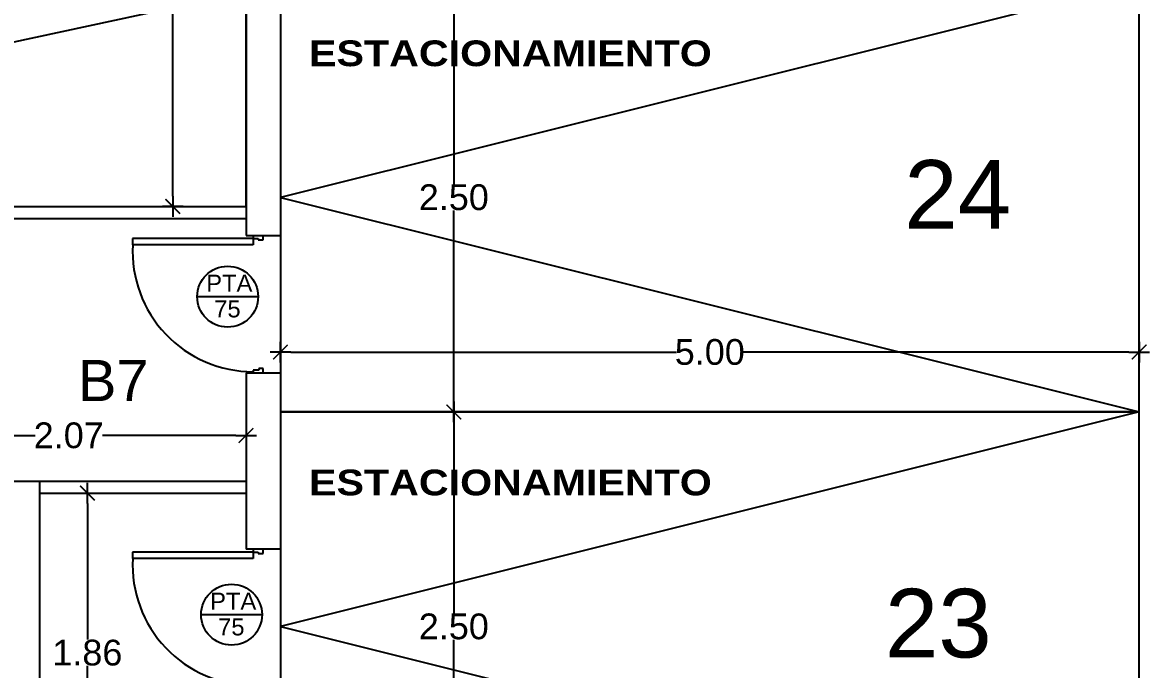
# Model space of a CAD drawing. Header units: millimetres. Extents: x 1217 to 2428, y 234 to 644.
# Drawn here: x 2363.33 to 2369.89, y 301.17 to 304.93 of the extents above; entities that cross this region are included whole.
import ezdxf

# ---------------------------------------------------------------- set-up
doc = ezdxf.new("R2010")
doc.units = ezdxf.units.MM
doc.layers.get('0').update_dxf_attribs({"lineweight": 5})
for name, color, linetype in [('0.3', 6, 'Continuous'), ('A-DOORSYM', 1, 'Continuous'), ('COTAS', 252, 'Continuous'), ('COTAS INTERIORES', 3, 'Continuous'), ('hoja puerta', 2, 'Continuous'), ('Muebles', 8, 'Continuous'), ('MURO', 5, 'Continuous'), ('muros', 7, 'Continuous'), ('Pavimento', 8, 'Continuous'), ('SIMBOLOS', 2, 'Continuous'), ('Texto', 1, 'Continuous'), ('Textos', 2, 'Continuous')]:
    doc.layers.add(name, color=color, linetype=linetype)
doc.styles.add('DIM000', font='')
doc.styles.add('INTERARQ', font='arial.ttf')
doc.styles.add('ROMANS', font='arial.ttf', dxfattribs={"height": 22.5})
doc.styles.get("Standard").update_dxf_attribs({"font": 'arial.ttf'})
doc.styles.get('DIM000').set_extended_font_data('Arial Black')
doc.dimstyles.new('ESCALA_1-50', dxfattribs={"dimtxt": 0.15, "dimasz": 0.06, "dimexe": 0.18, "dimexo": 0.0625, "dimgap": 0, "dimtad": 0, "dimtih": 1, "dimtoh": 1, "dimzin": 0, "dimdsep": 46, "dimtxsty": 'INTERARQ', "dimblk": 'DIMTICK', "dimcen": 0, "dimse1": 1, "dimse2": 1, "dimclrd": 256, "dimclre": 1, "dimclrt": 2, "dimadec": 0, "dimazin": 0, "dimtfac": 4.5, "dimtofl": 0, "dimtmove": 2, "dimatfit": 3, "dimldrblk": 'DIMTICK', "dimfxl": 1, "dimtolj": 1, "dimtzin": 0, "dimarcsym": 0})

# ---------------------------------------------------------------- blocks, each defined once
blk = doc.blocks.new('Simple-A ras - 095 x 202mm_1-19-10_54')
at = {"layer": 'A-DOORSYM'}
blk.add_arc((0.3675, 0.035), 0.8338, 87.03344, 180, dxfattribs=at)
at = {"layer": 'hoja puerta'}
for p, q in [((0.4107, 0.035), (0.4107, 0.87)), ((0.4557, 0.87), (0.4107, 0.87)), ((0.4557, 0.035), (0.4557, 0.87)), ((-0.455, 0.035), (-0.475, 0.035)), ((-0.455, -0.0038), (-0.455, 0.035)), ((0.4557, 0.035), (0.4107, 0.035)), ((0.455, 0.0012), (0.445, 0.0012)), ((0.445, 0.0012), (0.445, -0.035)), ((0.455, 0.035), (0.455, 0.0012)), ((0.475, 0.035), (0.455, 0.035)), ((-0.475, -0.035), (-0.445, -0.035)), ((-0.445, -0.0038), (-0.455, -0.0038)), ((-0.445, -0.035), (-0.445, -0.0038)), ((0.445, -0.035), (0.475, -0.035))]:
    blk.add_line(p, q, dxfattribs=at)
blk = doc.blocks.new('DIMTICK')
at = {"color": 1}
for p, q in [((-1, 0), (1, 0)), ((0, 1), (0, -1))]:
    blk.add_line(p, q, dxfattribs=at)
at = {"color": 3, "const_width": 0.141}
blk.add_lwpolyline([(0.71, 0.71), (-0.71, -0.71)], dxfattribs=at)
blk = doc.blocks.new('*D969')
at = {"layer": 'COTAS INTERIORES', "lineweight": -2, "ltscale": 3, "transparency": 16777216}
for p, q in [((2364.8946, 303.0143), (2367.1401, 303.0143)), ((2369.7746, 303.0143), (2367.5292, 303.0143))]:
    blk.add_line(p, q, dxfattribs=at)
at = {"layer": 'Defpoints', "color": 0, "ltscale": 3, "transparency": 16777216}
for p in [(2369.8346, 303.0143), (2364.8346, 302.6657, 0), (2369.8346, 302.6657, 0)]:
    blk.add_point(p, dxfattribs=at)
at = {"layer": 'COTAS INTERIORES', "lineweight": -2, "ltscale": 3, "transparency": 16777216, "xscale": 0.06, "yscale": 0.06, "zscale": 0.06, "rotation": 180}
blk.add_blockref('DIMTICK', (2364.8346, 303.0143), dxfattribs=at)
at = {"layer": 'COTAS INTERIORES', "lineweight": -2, "ltscale": 3, "transparency": 16777216, "xscale": 0.06, "yscale": 0.06, "zscale": 0.06}
blk.add_blockref('DIMTICK', (2369.8346, 303.0143), dxfattribs=at)
at = {"layer": 'COTAS INTERIORES', "color": 2, "ltscale": 3, "transparency": 16777216, "insert": (2367.3346, 303.0143), "char_height": 0.15, "attachment_point": 5, "style": 'INTERARQ'}
blk.add_mtext('\\A1;5.00', dxfattribs=at)
blk = doc.blocks.new('*D855')
at = {"layer": 'COTAS INTERIORES', "lineweight": -2, "ltscale": 3, "transparency": 16777216}
for p, q in [((2365.8442, 305.1057), (2365.8442, 303.9923)), ((2365.8442, 302.7257), (2365.8442, 303.8391))]:
    blk.add_line(p, q, dxfattribs=at)
at = {"layer": 'Defpoints', "color": 0, "ltscale": 3, "transparency": 16777216}
for p in [(2368.5785, 305.1657, 0), (2365.8442, 302.6657), (2368.5785, 302.6657, 0)]:
    blk.add_point(p, dxfattribs=at)
at = {"layer": 'COTAS INTERIORES', "lineweight": -2, "ltscale": 3, "transparency": 16777216, "xscale": 0.06, "yscale": 0.06, "zscale": 0.06}
for p, rotation in [((2365.8442, 305.1657), 90), ((2365.8442, 302.6657), 270)]:
    blk.add_blockref('DIMTICK', p, dxfattribs=dict(at, rotation=rotation))
at = {"layer": 'COTAS INTERIORES', "color": 2, "ltscale": 3, "transparency": 16777216, "insert": (2365.8442, 303.9157), "char_height": 0.15, "attachment_point": 5, "style": 'INTERARQ'}
blk.add_mtext('\\A1;2.50', dxfattribs=at)
blk = doc.blocks.new('*D994')
at = {"layer": 'COTAS', "lineweight": -2, "ltscale": 3, "transparency": 16777216}
for p, q in [((2365.8442, 302.6057), (2365.8442, 301.4923)), ((2365.8442, 300.2257), (2365.8442, 301.3391))]:
    blk.add_line(p, q, dxfattribs=at)
at = {"layer": 'Defpoints', "color": 0, "ltscale": 3, "transparency": 16777216}
for p in [(2368.5785, 302.6657, 0), (2365.8442, 300.1657), (2369.8346, 300.1657, 0)]:
    blk.add_point(p, dxfattribs=at)
at = {"layer": 'COTAS', "lineweight": -2, "ltscale": 3, "transparency": 16777216, "xscale": 0.06, "yscale": 0.06, "zscale": 0.06}
for p, rotation in [((2365.8442, 302.6657), 90), ((2365.8442, 300.1657), 270)]:
    blk.add_blockref('DIMTICK', p, dxfattribs=dict(at, rotation=rotation))
at = {"layer": 'COTAS', "color": 2, "ltscale": 3, "transparency": 16777216, "insert": (2365.8442, 301.4157), "char_height": 0.15, "attachment_point": 5, "style": 'INTERARQ'}
blk.add_mtext('\\A1;2.50', dxfattribs=at)
blk = doc.blocks.new('*D1006')
at = {"layer": 'COTAS INTERIORES', "lineweight": -2, "ltscale": 3, "transparency": 16777216}
for p, q in [((2362.6296, 302.5286), (2363.406, 302.5286)), ((2364.5746, 302.5286), (2363.7982, 302.5286))]:
    blk.add_line(p, q, dxfattribs=at)
at = {"layer": 'Defpoints', "color": 0, "ltscale": 3, "transparency": 16777216}
for p in [(2364.6346, 302.5286), (2362.5696, 302.4542, 0), (2364.6346, 302.4542, 0)]:
    blk.add_point(p, dxfattribs=at)
at = {"layer": 'COTAS INTERIORES', "lineweight": -2, "ltscale": 3, "transparency": 16777216, "xscale": 0.06, "yscale": 0.06, "zscale": 0.06, "rotation": 180}
blk.add_blockref('DIMTICK', (2362.5696, 302.5286), dxfattribs=at)
at = {"layer": 'COTAS INTERIORES', "lineweight": -2, "ltscale": 3, "transparency": 16777216, "xscale": 0.06, "yscale": 0.06, "zscale": 0.06}
blk.add_blockref('DIMTICK', (2364.6346, 302.5286), dxfattribs=at)
at = {"layer": 'COTAS INTERIORES', "color": 2, "ltscale": 3, "transparency": 16777216, "insert": (2363.6021, 302.5286), "char_height": 0.15, "attachment_point": 5, "style": 'INTERARQ'}
blk.add_mtext('\\A1;2.07', dxfattribs=at)
blk = doc.blocks.new('*D1011')
at = {"layer": 'COTAS INTERIORES', "lineweight": -2, "ltscale": 3, "transparency": 16777216}
for p, q in [((2363.7106, 302.1333), (2363.7106, 301.3395)), ((2363.7106, 300.3924), (2363.7106, 301.1863))]:
    blk.add_line(p, q, dxfattribs=at)
at = {"layer": 'Defpoints', "color": 0, "ltscale": 3, "transparency": 16777216}
for p in [(2363.7433, 302.1933, 0), (2363.7106, 300.3324), (2363.7433, 300.3324, 0)]:
    blk.add_point(p, dxfattribs=at)
at = {"layer": 'COTAS INTERIORES', "lineweight": -2, "ltscale": 3, "transparency": 16777216, "xscale": 0.06, "yscale": 0.06, "zscale": 0.06}
for p, rotation in [((2363.7106, 302.1933), 90), ((2363.7106, 300.3324), 270)]:
    blk.add_blockref('DIMTICK', p, dxfattribs=dict(at, rotation=rotation))
at = {"layer": 'COTAS INTERIORES', "color": 2, "ltscale": 3, "transparency": 16777216, "insert": (2363.7106, 301.2629), "char_height": 0.15, "attachment_point": 5, "style": 'INTERARQ'}
blk.add_mtext('\\A1;1.86', dxfattribs=at)
blk = doc.blocks.new('*D1032')
at = {"layer": 'COTAS INTERIORES', "lineweight": -2, "ltscale": 3, "transparency": 16777216}
for p, q in [((2364.2077, 306.2062), (2364.2077, 305.1411)), ((2364.2077, 303.9229), (2364.2077, 304.9879))]:
    blk.add_line(p, q, dxfattribs=at)
at = {"layer": 'Defpoints', "color": 0, "ltscale": 3, "transparency": 16777216}
for p in [(2364.6346, 306.2662, 0), (2364.2077, 303.8629), (2364.6346, 303.8629, 0)]:
    blk.add_point(p, dxfattribs=at)
at = {"layer": 'COTAS INTERIORES', "lineweight": -2, "ltscale": 3, "transparency": 16777216, "xscale": 0.06, "yscale": 0.06, "zscale": 0.06}
for p, rotation in [((2364.2077, 306.2662), 90), ((2364.2077, 303.8629), 270)]:
    blk.add_blockref('DIMTICK', p, dxfattribs=dict(at, rotation=rotation))
at = {"layer": 'COTAS INTERIORES', "color": 2, "ltscale": 3, "transparency": 16777216, "insert": (2364.2077, 305.0645), "char_height": 0.15, "attachment_point": 5, "style": 'INTERARQ'}
blk.add_mtext('\\A1;2.40', dxfattribs=at)

msp = doc.modelspace()

# ---------------------------------------------------------------- linework, layer by layer
at = {"layer": '0.3'}
for p, q in [((2361.30266, 303.86285, 0), (2364.63461, 303.86285, 0)), ((2362.56961, 303.79285, 0), (2364.63461, 303.79285, 0))]:
    msp.add_line(p, q, dxfattribs=at)
at = {"layer": '0.3', "elevation": 0}
for points in [[(2363.43267, 302.26331), (2364.63462, 302.26331)], [(2363.43267, 302.19331), (2364.63462, 302.19331)]]:
    msp.add_lwpolyline(points, dxfattribs=at)
at = {"layer": 'MURO', "color": 1, "ltscale": 3, "elevation": 0}
for points in [[(2358.83364, 306.36285), (2358.83364, 303.86285), (2364.63461, 303.86285), (2364.63461, 306.36285), (2358.83364, 306.36285)], [(2364.83462, 305.1657), (2364.83462, 302.6657), (2369.83462, 302.6657), (2369.83462, 305.1657), (2364.83462, 305.1657)], [(2364.83462, 302.6657), (2364.83462, 300.1657), (2369.83462, 300.1657), (2369.83462, 302.6657), (2364.83462, 302.6657)]]:
    msp.add_lwpolyline(points, dxfattribs=at)
at = {"layer": 'muros'}
for p, q in [((2364.83462, 306.46616, 0), (2364.83462, 303.69286, 0)), ((2364.63461, 306.26615, 0), (2364.63462, 303.69286, 0)), ((2364.63462, 302.89301, 0), (2364.63462, 301.86573, 0)), ((2364.83462, 302.89301, 0), (2364.83462, 301.86573, 0))]:
    msp.add_line(p, q, dxfattribs=at)
at = {"layer": 'muros', "ltscale": 3, "elevation": 0}
for points in [[(2364.63462, 303.69286), (2364.83462, 303.69286)], [(2364.63462, 302.89301), (2364.83462, 302.89301)]]:
    msp.add_lwpolyline(points, dxfattribs=at)
at = {"layer": 'muros', "elevation": 0}
for points in [[(2358.78366, 302.2633), (2363.43267, 302.26331)], [(2363.13962, 302.26331), (2363.43267, 302.26331), (2363.4327, 299.31244)], [(2364.83462, 301.86573), (2364.63462, 301.86573)]]:
    msp.add_lwpolyline(points, dxfattribs=at)
at = {"layer": 'Pavimento', "color": 251, "ltscale": 3, "elevation": 0}
for points in [[(2358.83364, 306.36285), (2364.63461, 305.11285), (2358.83364, 303.86285)], [(2369.83462, 305.1657), (2364.83462, 303.9157), (2369.83462, 302.6657)], [(2369.83462, 302.6657), (2364.83462, 301.4157), (2369.83462, 300.1657)]]:
    msp.add_lwpolyline(points, dxfattribs=at)
at = {"layer": 'SIMBOLOS', "color": 1, "linetype": 'Continuous'}
for p, q in [((2364.35018, 303.33733), (2364.70484, 303.33733)), ((2364.37277, 301.48496), (2364.72742, 301.48496))]:
    msp.add_line(p, q, dxfattribs=at)
for centre in [(2364.52751, 303.33733), (2364.5501, 301.48496)]:
    msp.add_circle(centre, 0.17733, dxfattribs=at)

# ---------------------------------------------------------------- block references
at = {"layer": 'Muebles', "xscale": 0.8419512961841886, "yscale": 0.8419512961841886, "zscale": 0.8419512961841886, "rotation": 89.99998766254342}
for p in [(2364.70515, 303.29294, 0), (2364.70515, 301.4658, 0)]:
    msp.add_blockref('Simple-A ras - 095 x 202mm_1-19-10_54', p, dxfattribs=at)

# ---------------------------------------------------------------- texts
at = {"layer": 'SIMBOLOS', "color": 2, "style": 'ROMANS'}
for s, p in [('PTA', (2364.40262, 303.36634)), ('75', (2364.44923, 303.21651)), ('PTA', (2364.42521, 301.51398)), ('75', (2364.47181, 301.36415))]:
    msp.add_text(s, height=0.099, dxfattribs=at).set_placement(p)
at = {"layer": 'Texto', "width": 1.5818117, "attachment_point": 5}
for s, insert, char_height in [('24', (2368.77808, 303.93264, 0), 0.4), ('B7', (2363.86127, 302.84866, 0), 0.24), ('23', (2368.66535, 301.43264, 0), 0.4)]:
    msp.add_mtext(s, dxfattribs=dict(at, insert=insert, char_height=char_height))
at = {"layer": 'Textos', "color": 7, "style": 'DIM000'}
for p in [(2365.00129, 304.67989, 0), (2365.00129, 302.17989, 0)]:
    msp.add_text('ESTACIONAMIENTO', height=0.15, dxfattribs=at).set_placement(p)

# ---------------------------------------------------------------- dimensions: what is measured, and where the dimension line sits
at = {"layer": 'COTAS', "ltscale": 3}
dim = msp.add_linear_dim(base=(2365.84419, 300.1657), p1=(2368.57852, 302.6657, 0), p2=(2369.83462, 300.1657, 0), angle=90, dimstyle='ESCALA_1-50', dxfattribs=at)
dim.commit()
dim.dimension.update_dxf_attribs({"geometry": '*D994', "text_midpoint": (2365.84419, 301.4157)})
at = {"layer": 'COTAS INTERIORES', "ltscale": 3}
for base, p1, p2, picture, middle in [((2364.20768, 303.86285), (2364.63461, 306.26615, 0), (2364.63461, 303.86285, 0), '*D1032', (2364.20768, 305.0645)), ((2365.84419, 302.6657), (2368.57852, 305.1657, 0), (2368.57852, 302.6657, 0), '*D855', (2365.84419, 303.9157)), ((2363.71062, 300.33244), (2363.74327, 302.19331, 0), (2363.74327, 300.33244, 0), '*D1011', (2363.71062, 301.26287))]:
    dim = msp.add_linear_dim(base=base, p1=p1, p2=p2, angle=90, dimstyle='ESCALA_1-50', dxfattribs=at)
    dim.commit()
    dim.dimension.update_dxf_attribs({"geometry": picture, "text_midpoint": middle})
for base, p1, p2, picture, middle in [((2369.83462, 303.01433), (2364.83462, 302.6657, 0), (2369.83462, 302.6657, 0), '*D969', (2367.33462, 303.01433)), ((2364.634617, 302.528569), (2362.569615, 302.454193, 0), (2364.634617, 302.454196, 0), '*D1006', (2363.602116, 302.528569))]:
    dim = msp.add_linear_dim(base=base, p1=p1, p2=p2, dimstyle='ESCALA_1-50', dxfattribs=at)
    dim.commit()
    dim.dimension.update_dxf_attribs({"geometry": picture, "text_midpoint": middle})

doc.saveas('drawing.dxf')
